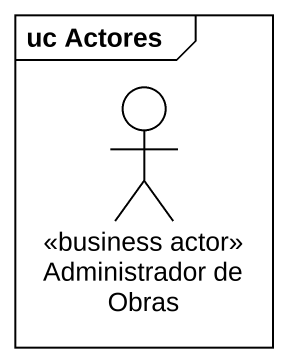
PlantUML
@startuml
mainframe uc Actores
actor "Administrador de Obras" as Administrador_de_Obras <<business actor>>
@enduml
